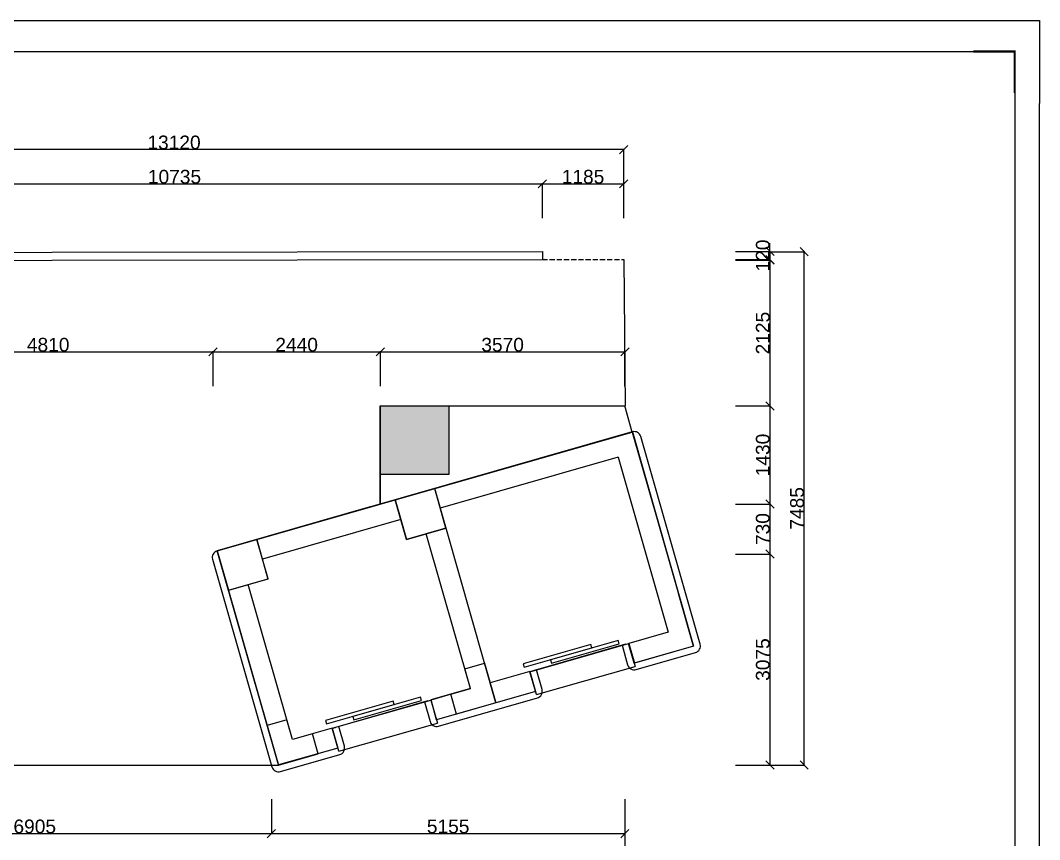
# Model space of a CAD drawing. Header units: inches. Extents: x -12201 to 13201, y -7516 to 10446.
# Drawn here: x -1668 to 13201, y -1501 to 10446 of the extents above; entities that cross this region are included whole.
import ezdxf

# ---------------------------------------------------------------- set-up
doc = ezdxf.new("R2010")
doc.units = ezdxf.units.IN
doc.header["$MEASUREMENT"] = 0
doc.linetypes.add('DASH', pattern=[0.35, 0.25, -0.1])
for name, color, linetype in [('D-地面拼花造型', 143, 'Continuous'), ('DIM', 3, 'Continuous'), ('F-固定矮柜', 1, 'Continuous'), ('建-墙体', 255, 'Continuous')]:
    doc.layers.add(name, color=color, linetype=linetype)
doc.styles.get("Standard").update_dxf_attribs({"font": 'arial.ttf'})
doc.dimstyles.new('DIM-200MM', dxfattribs={"dimtxt": 200, "dimasz": 120, "dimexe": 10, "dimexo": 10, "dimgap": 0.7, "dimtad": 1, "dimdec": 0, "dimrnd": 5, "dimzin": 1, "dimdsep": 46, "dimtxsty": 'Standard', "dimblk": 'OBLIQUE', "dimcen": 0.5, "dimdle": 1, "dimclrd": 256, "dimclre": 256, "dimclrt": 7, "dimaunit": 1, "dimadec": 0, "dimazin": 0, "dimtfac": 1, "dimtdec": 0, "dimtix": 1, "dimtmove": 2, "dimatfit": 3, "dimfxl": 0, "dimtolj": 1, "dimtzin": 1, "dimarcsym": 0})

# ---------------------------------------------------------------- blocks, each defined once
blk = doc.blocks.new('28552-03-B1-Demolished$0$_liftd')
for points in [[(-0.548, -0.602), (-0.548, -0.774), (0.241, -0.774), (0.241, -0.602), (-0.548, -0.602)], [(-0.241, -0.784), (-0.241, -0.955), (0.548, -0.955), (0.548, -0.784), (-0.241, -0.784)]]:
    blk.add_lwpolyline(points)
blk = doc.blocks.new('_Oblique')
at = {"color": 0, "linetype": 'ByBlock', "lineweight": -2}
blk.add_line((-0.5, -0.5), (0.5, 0.5), dxfattribs=at)
blk = doc.blocks.new('*D133')
at = {"layer": 'DEFPOINTS', "color": 0, "transparency": 16777216}
for p in [(5947, 7077), (5947, 6957), (9266, 6957)]:
    blk.add_point(p, dxfattribs=at)
at = {"layer": 'DIM', "lineweight": -2, "transparency": 16777216}
for p, q in [((9266, 7077), (9266, 7197)), ((8766, 7077), (9276, 7077)), ((9266, 7077), (9266, 6957)), ((8766, 6957), (9276, 6957)), ((9266, 6957), (9266, 6837))]:
    blk.add_line(p, q, dxfattribs=at)
at = {"layer": 'DIM', "lineweight": -2, "transparency": 16777216, "xscale": 120, "yscale": 120, "zscale": 120}
for p, rotation in [((9266, 7077), 270), ((9266, 6957), 90)]:
    blk.add_blockref('_Oblique', p, dxfattribs=dict(at, rotation=rotation))
at = {"layer": 'DIM', "color": 7, "transparency": 16777216, "insert": (9163, 7017), "char_height": 200, "attachment_point": 5, "rotation": 90}
blk.add_mtext('\\A1;120', dxfattribs=at)
blk = doc.blocks.new('*D134')
at = {"layer": 'DEFPOINTS', "color": 0, "transparency": 16777216}
for p in [(-9, 6949), (7150, 4823), (9266, 4823)]:
    blk.add_point(p, dxfattribs=at)
at = {"layer": 'DIM', "lineweight": -2, "transparency": 16777216}
for p, q in [((8766, 6949), (9276, 6949)), ((9266, 6950), (9266, 4822)), ((8766, 4823), (9276, 4823))]:
    blk.add_line(p, q, dxfattribs=at)
at = {"layer": 'DIM', "lineweight": -2, "transparency": 16777216, "xscale": 120, "yscale": 120, "zscale": 120}
for p, rotation in [((9266, 6949), 90), ((9266, 4823), 270)]:
    blk.add_blockref('_Oblique', p, dxfattribs=dict(at, rotation=rotation))
at = {"layer": 'DIM', "color": 7, "transparency": 16777216, "insert": (9163, 5886), "char_height": 200, "attachment_point": 5, "rotation": 90}
blk.add_mtext('\\A1;2125', dxfattribs=at)
blk = doc.blocks.new('*D135')
at = {"layer": 'DEFPOINTS', "color": 0, "transparency": 16777216}
for p in [(7150, 4823), (3583, 3393), (9266, 3393)]:
    blk.add_point(p, dxfattribs=at)
at = {"layer": 'DIM', "lineweight": -2, "transparency": 16777216}
for p, q in [((8766, 4823), (9276, 4823)), ((9266, 4824), (9266, 3392)), ((8766, 3393), (9276, 3393))]:
    blk.add_line(p, q, dxfattribs=at)
at = {"layer": 'DIM', "lineweight": -2, "transparency": 16777216, "xscale": 120, "yscale": 120, "zscale": 120}
for p, rotation in [((9266, 4823), 90), ((9266, 3393), 270)]:
    blk.add_blockref('_Oblique', p, dxfattribs=dict(at, rotation=rotation))
at = {"layer": 'DIM', "color": 7, "transparency": 16777216, "insert": (9163, 4108), "char_height": 200, "attachment_point": 5, "rotation": 90}
blk.add_mtext('\\A1;1430', dxfattribs=at)
blk = doc.blocks.new('*D136')
at = {"layer": 'DEFPOINTS', "color": 0, "transparency": 16777216}
for p in [(3583, 3393), (1142, 2663), (9266, 2663)]:
    blk.add_point(p, dxfattribs=at)
at = {"layer": 'DIM', "lineweight": -2, "transparency": 16777216}
for p, q in [((8766, 3393), (9276, 3393)), ((9266, 3394), (9266, 2662)), ((8766, 2663), (9276, 2663))]:
    blk.add_line(p, q, dxfattribs=at)
at = {"layer": 'DIM', "lineweight": -2, "transparency": 16777216, "xscale": 120, "yscale": 120, "zscale": 120}
for p, rotation in [((9266, 3393), 90), ((9266, 2663), 270)]:
    blk.add_blockref('_Oblique', p, dxfattribs=dict(at, rotation=rotation))
at = {"layer": 'DIM', "color": 7, "transparency": 16777216, "insert": (9163, 3028), "char_height": 200, "attachment_point": 5, "rotation": 90}
blk.add_mtext('\\A1;730', dxfattribs=at)
blk = doc.blocks.new('*D137')
at = {"layer": 'DEFPOINTS', "color": 0, "transparency": 16777216}
for p in [(1142, 2663), (1713, -413), (9266, -413)]:
    blk.add_point(p, dxfattribs=at)
at = {"layer": 'DIM', "lineweight": -2, "transparency": 16777216}
for p, q in [((8766, 2663), (9276, 2663)), ((9266, 2664), (9266, -414)), ((8766, -413), (9276, -413))]:
    blk.add_line(p, q, dxfattribs=at)
at = {"layer": 'DIM', "lineweight": -2, "transparency": 16777216, "xscale": 120, "yscale": 120, "zscale": 120}
for p, rotation in [((9266, 2663), 90), ((9266, -413), 270)]:
    blk.add_blockref('_Oblique', p, dxfattribs=dict(at, rotation=rotation))
at = {"layer": 'DIM', "color": 7, "transparency": 16777216, "insert": (9163, 1125), "char_height": 200, "attachment_point": 5, "rotation": 90}
blk.add_mtext('\\A1;3075', dxfattribs=at)
blk = doc.blocks.new('*D139')
at = {"layer": 'DEFPOINTS', "color": 0, "transparency": 16777216}
for p in [(-4912, -413), (1994, -413), (1994, -1413)]:
    blk.add_point(p, dxfattribs=at)
at = {"layer": 'DIM', "lineweight": -2, "transparency": 16777216}
for p, q in [((-4912, -913), (-4912, -1423)), ((1994, -913), (1994, -1423)), ((-4913, -1413), (1995, -1413))]:
    blk.add_line(p, q, dxfattribs=at)
at = {"layer": 'DIM', "lineweight": -2, "transparency": 16777216, "xscale": 120, "yscale": 120, "zscale": 120, "rotation": 180}
blk.add_blockref('_Oblique', (-4912, -1413), dxfattribs=at)
at = {"layer": 'DIM', "lineweight": -2, "transparency": 16777216, "xscale": 120, "yscale": 120, "zscale": 120}
blk.add_blockref('_Oblique', (1994, -1413), dxfattribs=at)
at = {"layer": 'DIM', "color": 7, "transparency": 16777216, "insert": (-1459, -1310), "char_height": 200, "attachment_point": 5}
blk.add_mtext('\\A1;6905', dxfattribs=at)
blk = doc.blocks.new('*D140')
at = {"layer": 'DEFPOINTS', "color": 0, "transparency": 16777216}
for p in [(7150, 4823), (1994, -413), (7150, -1413)]:
    blk.add_point(p, dxfattribs=at)
at = {"layer": 'DIM', "lineweight": -2, "transparency": 16777216}
for p, q in [((1994, -913), (1994, -1423)), ((7150, -913), (7150, -1423)), ((1993, -1413), (7151, -1413))]:
    blk.add_line(p, q, dxfattribs=at)
at = {"layer": 'DIM', "lineweight": -2, "transparency": 16777216, "xscale": 120, "yscale": 120, "zscale": 120, "rotation": 180}
blk.add_blockref('_Oblique', (1994, -1413), dxfattribs=at)
at = {"layer": 'DIM', "lineweight": -2, "transparency": 16777216, "xscale": 120, "yscale": 120, "zscale": 120}
blk.add_blockref('_Oblique', (7150, -1413), dxfattribs=at)
at = {"layer": 'DIM', "color": 7, "transparency": 16777216, "insert": (4572, -1310), "char_height": 200, "attachment_point": 5}
blk.add_mtext('\\A1;5155', dxfattribs=at)
blk = doc.blocks.new('*D142')
at = {"layer": 'DEFPOINTS', "color": 0, "transparency": 16777216}
for p in [(5947, 8062), (-4787, 7066), (5947, 7077)]:
    blk.add_point(p, dxfattribs=at)
at = {"layer": 'DIM', "lineweight": -2, "transparency": 16777216}
for p, q in [((-4788, 8062), (5948, 8062)), ((-4787, 7562), (-4787, 8072)), ((5947, 7562), (5947, 8072))]:
    blk.add_line(p, q, dxfattribs=at)
at = {"layer": 'DIM', "lineweight": -2, "transparency": 16777216, "xscale": 120, "yscale": 120, "zscale": 120, "rotation": 180}
blk.add_blockref('_Oblique', (-4787, 8062), dxfattribs=at)
at = {"layer": 'DIM', "lineweight": -2, "transparency": 16777216, "xscale": 120, "yscale": 120, "zscale": 120}
blk.add_blockref('_Oblique', (5947, 8062), dxfattribs=at)
at = {"layer": 'DIM', "color": 7, "transparency": 16777216, "insert": (580, 8165), "char_height": 200, "attachment_point": 5}
blk.add_mtext('\\A1;10735', dxfattribs=at)
blk = doc.blocks.new('*D143')
at = {"layer": 'DEFPOINTS', "color": 0, "transparency": 16777216}
for p in [(7133, 8062), (5947, 7077), (7133, 6957)]:
    blk.add_point(p, dxfattribs=at)
at = {"layer": 'DIM', "lineweight": -2, "transparency": 16777216}
for p, q in [((5946, 8062), (7134, 8062)), ((5947, 7562), (5947, 8072)), ((7133, 7562), (7133, 8072))]:
    blk.add_line(p, q, dxfattribs=at)
at = {"layer": 'DIM', "lineweight": -2, "transparency": 16777216, "xscale": 120, "yscale": 120, "zscale": 120, "rotation": 180}
blk.add_blockref('_Oblique', (5947, 8062), dxfattribs=at)
at = {"layer": 'DIM', "lineweight": -2, "transparency": 16777216, "xscale": 120, "yscale": 120, "zscale": 120}
blk.add_blockref('_Oblique', (7133, 8062), dxfattribs=at)
at = {"layer": 'DIM', "color": 7, "transparency": 16777216, "insert": (6540, 8165), "char_height": 200, "attachment_point": 5}
blk.add_mtext('\\A1;1185', dxfattribs=at)
blk = doc.blocks.new('*D144')
at = {"layer": 'DEFPOINTS', "color": 0, "transparency": 16777216}
for p in [(-5988, 8562), (-5988, 7062), (7133, 6957)]:
    blk.add_point(p, dxfattribs=at)
at = {"layer": 'DIM', "lineweight": -2, "transparency": 16777216}
for p, q in [((7134, 8562), (-5989, 8562)), ((-5988, 8062), (-5988, 8572)), ((7133, 8062), (7133, 8572))]:
    blk.add_line(p, q, dxfattribs=at)
at = {"layer": 'DIM', "lineweight": -2, "transparency": 16777216, "xscale": 120, "yscale": 120, "zscale": 120, "rotation": 180}
blk.add_blockref('_Oblique', (-5988, 8562), dxfattribs=at)
at = {"layer": 'DIM', "lineweight": -2, "transparency": 16777216, "xscale": 120, "yscale": 120, "zscale": 120}
blk.add_blockref('_Oblique', (7133, 8562), dxfattribs=at)
at = {"layer": 'DIM', "color": 7, "transparency": 16777216, "insert": (573, 8665), "char_height": 200, "attachment_point": 5}
blk.add_mtext('\\A1;13120', dxfattribs=at)
blk = doc.blocks.new('*D145')
at = {"layer": 'DEFPOINTS', "color": 0, "transparency": 16777216}
for p in [(2722, 7072), (9766, 7072), (1476, -413)]:
    blk.add_point(p, dxfattribs=at)
at = {"layer": 'DIM', "lineweight": -2, "transparency": 16777216}
for p, q in [((9266, 7072), (9776, 7072)), ((9766, -414), (9766, 7073)), ((9266, -413), (9776, -413))]:
    blk.add_line(p, q, dxfattribs=at)
at = {"layer": 'DIM', "lineweight": -2, "transparency": 16777216, "xscale": 120, "yscale": 120, "zscale": 120}
for p, rotation in [((9766, 7072), 90), ((9766, -413), 270)]:
    blk.add_blockref('_Oblique', p, dxfattribs=dict(at, rotation=rotation))
at = {"layer": 'DIM', "color": 7, "transparency": 16777216, "insert": (9663, 3330), "char_height": 200, "attachment_point": 5, "rotation": 90}
blk.add_mtext('\\A1;7485', dxfattribs=at)
blk = doc.blocks.new('*D146')
at = {"layer": 'DEFPOINTS', "color": 0, "transparency": 16777216}
for p in [(7152, 4823), (-6912, 1587), (7152, -1913)]:
    blk.add_point(p, dxfattribs=at)
at = {"layer": 'DIM', "lineweight": -2, "transparency": 16777216}
for p, q in [((-6912, -1413), (-6912, -1923)), ((7152, -1413), (7152, -1923)), ((-6913, -1913), (7153, -1913))]:
    blk.add_line(p, q, dxfattribs=at)
at = {"layer": 'DIM', "lineweight": -2, "transparency": 16777216, "xscale": 120, "yscale": 120, "zscale": 120, "rotation": 180}
blk.add_blockref('_Oblique', (-6912, -1913), dxfattribs=at)
at = {"layer": 'DIM', "lineweight": -2, "transparency": 16777216, "xscale": 120, "yscale": 120, "zscale": 120}
blk.add_blockref('_Oblique', (7152, -1913), dxfattribs=at)
at = {"layer": 'DIM', "color": 7, "transparency": 16777216, "insert": (120, -1810), "char_height": 200, "attachment_point": 5}
blk.add_mtext('\\A1;14065', dxfattribs=at)
blk = doc.blocks.new('*D147')
at = {"layer": 'DEFPOINTS', "color": 0, "transparency": 16777216}
for p in [(3583, 5612), (3583, 3393), (1142, 2663)]:
    blk.add_point(p, dxfattribs=at)
at = {"layer": 'DIM', "lineweight": -2, "transparency": 16777216}
for p, q in [((1141, 5612), (3584, 5612)), ((1142, 5112), (1142, 5622)), ((3583, 5112), (3583, 5622))]:
    blk.add_line(p, q, dxfattribs=at)
at = {"layer": 'DIM', "lineweight": -2, "transparency": 16777216, "xscale": 120, "yscale": 120, "zscale": 120, "rotation": 180}
blk.add_blockref('_Oblique', (1142, 5612), dxfattribs=at)
at = {"layer": 'DIM', "lineweight": -2, "transparency": 16777216, "xscale": 120, "yscale": 120, "zscale": 120}
blk.add_blockref('_Oblique', (3583, 5612), dxfattribs=at)
at = {"layer": 'DIM', "color": 7, "transparency": 16777216, "insert": (2362, 5715), "char_height": 200, "attachment_point": 5}
blk.add_mtext('\\A1;2440', dxfattribs=at)
blk = doc.blocks.new('*D148')
at = {"layer": 'DEFPOINTS', "color": 0, "transparency": 16777216}
for p in [(7152, 5612), (3583, 4823), (7152, 4855)]:
    blk.add_point(p, dxfattribs=at)
at = {"layer": 'DIM', "lineweight": -2, "transparency": 16777216}
for p, q in [((3582, 5612), (7153, 5612)), ((3583, 5112), (3583, 5622)), ((7152, 5112), (7152, 5622))]:
    blk.add_line(p, q, dxfattribs=at)
at = {"layer": 'DIM', "lineweight": -2, "transparency": 16777216, "xscale": 120, "yscale": 120, "zscale": 120, "rotation": 180}
blk.add_blockref('_Oblique', (3583, 5612), dxfattribs=at)
at = {"layer": 'DIM', "lineweight": -2, "transparency": 16777216, "xscale": 120, "yscale": 120, "zscale": 120}
blk.add_blockref('_Oblique', (7152, 5612), dxfattribs=at)
at = {"layer": 'DIM', "color": 7, "transparency": 16777216, "insert": (5367, 5715), "char_height": 200, "attachment_point": 5}
blk.add_mtext('\\A1;3570', dxfattribs=at)
blk = doc.blocks.new('*D149')
at = {"layer": 'DEFPOINTS', "color": 0, "transparency": 16777216}
for p in [(1142, 5612), (-3667, 4323), (1142, 2663)]:
    blk.add_point(p, dxfattribs=at)
at = {"layer": 'DIM', "lineweight": -2, "transparency": 16777216}
for p, q in [((-3668, 5612), (1143, 5612)), ((-3667, 5112), (-3667, 5622)), ((1142, 5112), (1142, 5622))]:
    blk.add_line(p, q, dxfattribs=at)
at = {"layer": 'DIM', "lineweight": -2, "transparency": 16777216, "xscale": 120, "yscale": 120, "zscale": 120, "rotation": 180}
blk.add_blockref('_Oblique', (-3667, 5612), dxfattribs=at)
at = {"layer": 'DIM', "lineweight": -2, "transparency": 16777216, "xscale": 120, "yscale": 120, "zscale": 120}
blk.add_blockref('_Oblique', (1142, 5612), dxfattribs=at)
at = {"layer": 'DIM', "color": 7, "transparency": 16777216, "insert": (-1263, 5715), "char_height": 200, "attachment_point": 5}
blk.add_mtext('\\A1;4810', dxfattribs=at)

msp = doc.modelspace()

# ---------------------------------------------------------------- hatches: boundary and pattern name
at = {"layer": '建-墙体'}
h = msp.add_hatch(color=256, dxfattribs=at)
h.dxf.hatch_style = 1
h.paths.add_polyline_path([(-3817.4, 3823.2), (-4817.4, 3823.2), (-4817.4, 4823.2), (-3817.4, 4823.2)])
h.paths.add_polyline_path([(4582.6, 3823.2), (3582.6, 3823.2), (3582.6, 4823.2), (4582.6, 4823.2)])

# ---------------------------------------------------------------- linework, layer by layer
for points in [[(-12200.6, -6306.8), (-12200.6, 10446.2), (11991.4, 10446.2)], [(11991.4, 10446.2), (13201, 10446.2), (13201, 9236.6)], [(11991.4, -7516.4), (13201, -7516.4), (13201, 9236.6)]]:
    msp.add_lwpolyline(points)
msp.add_lwpolyline([(-11837.7, 9992.6), (12838.1, 9992.6), (12838.1, -7062.8), (-11837.7, -7062.8)], close=True)
at = {"const_width": 30.2}
msp.add_lwpolyline([(12838.1, 9387.8), (12838.1, 9992.6), (12233.3, 9992.6)], dxfattribs=at)
at = {"layer": 'D-地面拼花造型', "color": 8, "linetype": 'ByBlock', "ltscale": 2}
msp.add_lwpolyline([(-5987.5, 7062.3, -0.0265175), (-6861.9, 2033.5, 0.4818117), (-4912.4, -413), (2097, -413)], format="xyb", dxfattribs=at)
msp.add_lwpolyline([(7133.3, 6956.8), (7152.3, 4823.2)], dxfattribs=at)
at = {"layer": 'F-固定矮柜', "color": 8, "linetype": 'DASH', "ltscale": 300}
msp.add_line((5947.3, 6956.8), (7133.3, 6956.8), dxfattribs=at)
at = {"layer": '建-墙体'}
for p, q in [((3582.6, 4823.2), (7150, 4823.2)), ((3582.6, 4823.2), (3582.6, 3391.4)), ((3582.6, 3391.4), (3582.6, 4823.2)), ((3582.6, 4823.2), (7151.8, 4823.2)), ((7258.7, 4443.4), (7150, 4823.2)), ((7259.7, 4445.1), (1202.8, 2711.9)), ((7258.3, 4444.7), (1202.8, 2711.9)), ((2982.6, 3221.2), (7258.7, 4443.4)), ((2982.6, 3221.2), (7258.7, 4443.4)), ((7258.6, 4443.7), (8152.7, 1319.1)), ((7258.7, 4443.4), (8016.6, 1800.2)), ((7259.7, 4445.1), (8153.8, 1320.5)), ((7259.7, 4445.1), (8153.8, 1320.5)), ((7053.8, 4074.2), (4458, 3331.4)), ((7053.8, 4074.2), (4458, 3331.4)), ((7053.8, 4074.2), (7782.9, 1526.4)), ((7053.8, 4074.2), (7782.9, 1526.4)), ((5269.6, 495.2), (4375.5, 3619.8)), ((5269.6, 495.2), (4375.5, 3619.8)), ((4087.2, 3536.7), (4087, 3537.3)), ((4087.2, 3536.7), (4087, 3537.3)), ((4087.2, 3536.7), (4087, 3537.3)), ((4087.2, 3536.7), (4087, 3537.3)), ((1201.4, 2711.5), (3582.6, 3391.4)), ((3432.6, 3350), (1201.4, 2711.5)), ((3432.6, 3350), (1201.4, 2711.5)), ((3881.2, 3166.3), (1862.2, 2588.6)), ((3881.2, 3166.3), (1862.2, 2588.6)), ((4898.7, 700.7), (4252.3, 2959.9)), ((4898.7, 700.7), (4252.3, 2959.9)), ((1201.4, 2711.5), (2097, -413)), ((1201.4, 2711.5), (2097, -413)), ((2096.9, -412.6), (1202.8, 2711.9)), ((1216.6, 2663.9), (1216.6, 2663.9)), ((1216.6, 2663.9), (1216.6, 2663.9)), ((1285.4, 2423.5), (1285.4, 2423.5)), ((1285.4, 2423.5), (1285.4, 2423.5)), ((2302.8, -41.7), (1656.4, 2217.3)), ((2302.8, -41.7), (1656.4, 2217.3)), ((8152.7, 1319.1), (7932.6, 2088.2)), ((8152.7, 1319.1), (7932.6, 2088.2)), ((8152.7, 1319.1), (7932.6, 2088.2)), ((8152.7, 1319.1), (7932.6, 2088.2)), ((7782.9, 1526.4), (7206, 1361.4)), ((7782.9, 1526.4), (7206, 1361.4)), ((5764.2, 947.7), (7204.9, 1359.9)), ((7159.7, 1347), (5810.9, 961)), ((7159.7, 1347), (5810.9, 961)), ((7159.7, 1347), (7204.9, 1359.9)), ((7159.7, 1347), (7204.9, 1359.9)), ((7287.5, 1071.5), (7204.9, 1359.9)), ((7204.9, 1359.9), (7300.6, 1025.5)), ((7206, 1361.4), (7288.6, 1072.9)), ((7206, 1361.4), (7288.6, 1072.9)), ((8152.7, 1319.1), (7287.5, 1071.5)), ((8153.8, 1320.5), (7288.6, 1072.9)), ((8153.8, 1320.5), (7288.6, 1072.9)), ((8153.8, 1320.5), (7288.6, 1072.9)), ((5763.9, 948.7), (5187, 783.6)), ((5763.9, 948.7), (5187, 783.6)), ((5763.9, 948.7), (5846.5, 660.3)), ((5763.9, 948.7), (5846.5, 660.3)), ((5810.9, 961), (5764.2, 947.7)), ((5810.9, 961), (5764.2, 947.7)), ((5859.9, 613.2), (5764.2, 947.7)), ((5859.9, 613.2), (7300.6, 1025.5)), ((4898.6, 701.1), (4320.7, 534.6)), ((4898.6, 701.1), (4321.8, 536)), ((5846.5, 660.3), (4402.9, 247.2)), ((5846.5, 660.3), (4404.3, 247.6)), ((2879.7, 123.4), (4320.7, 534.6)), ((2879.7, 123.4), (4320.7, 534.6)), ((4275.4, 521.7), (2926.6, 135.7)), ((4275.4, 521.7), (2926.6, 135.7)), ((4275.4, 521.7), (4320.7, 534.6)), ((4275.4, 521.7), (4320.7, 534.6)), ((4320.7, 534.6), (4416.6, 199.1)), ((4404.3, 247.6), (4322.3, 535.1)), ((5269.6, 495.2), (4692.7, 330.1)), ((5269.6, 495.2), (4692.7, 330.1)), ((2975.9, -213.1), (4416.6, 199.1)), ((2879.7, 123.4), (2302.8, -41.7)), ((2879.7, 123.4), (2302.8, -41.7)), ((2878.5, 121.9), (2926.6, 135.7)), ((2878.5, 121.9), (2926.6, 135.7)), ((2879.7, 123.4), (2962.2, -165.1)), ((2879.7, 123.4), (2962.2, -165.1)), ((2975.9, -213.1), (2879.7, 123.4)), ((2962.2, -165.1), (2096.9, -412.6)), ((2962.2, -165.1), (2096.9, -412.6))]:
    msp.add_line(p, q, dxfattribs=at)
for points in [[(-4786.8, 7062.3), (5947.3, 7076.8)], [(5947.3, 7076.8), (5947.3, 6956.8)], [(-4786.8, 6942.3), (5947.3, 6956.8)]]:
    msp.add_lwpolyline(points, dxfattribs=at)
for points in [[(3582.6, 4823.2), (4582.6, 4823.2), (4582.6, 3823.2), (3582.6, 3823.2)], [(3582.6, 4823.2), (4582.6, 4823.2), (4582.6, 3823.2), (3582.6, 3823.2)], [(3582.6, 4823.2), (4582.6, 4823.2), (4582.6, 3823.2), (3582.6, 3823.2)], [(4582.6, 3823.2), (3582.6, 3823.2), (3582.6, 4823.2), (4582.6, 4823.2)], [(3797.6, 3453), (4374.5, 3618), (4539.5, 3041.2), (3962.7, 2876.1)], [(3797.6, 3453), (4374.5, 3618), (4539.5, 3041.2), (3962.7, 2876.1)], [(3798.8, 3454.2), (3881.3, 3165.8), (3963.9, 2877.4), (4252.3, 2959.9), (4540.7, 3042.5), (4375.6, 3619.3)], [(3798.8, 3454.2), (3881.3, 3165.8), (3963.9, 2877.4), (4252.3, 2959.9), (4540.7, 3042.5), (4375.6, 3619.3)], [(1201.8, 2710.2), (1778.7, 2875.2), (1943.7, 2298.4), (1366.9, 2133.3)], [(1201.8, 2710.2), (1778.7, 2875.2), (1943.7, 2298.4), (1366.9, 2133.3)], [(1202.9, 2711.6), (1216.7, 2663.6), (1368, 2134.8), (1656.4, 2217.3), (1944.9, 2299.9), (1779.8, 2876.7)], [(1202.9, 2711.6), (1285.5, 2423.2), (1368, 2134.8), (1656.4, 2217.3), (1944.9, 2299.9), (1779.8, 2876.7)], [(4692.8, 329.8), (4610.3, 618.2), (4898.7, 700.7), (4816.2, 989.2), (5104.6, 1071.7), (5269.7, 494.8)], [(4692.8, 329.8), (4610.3, 618.2), (4898.7, 700.7), (4816.2, 989.2), (5104.6, 1071.7), (5269.7, 494.8)], [(2673.9, -247.9), (2591.3, 40.5), (2302.9, -42), (2220.3, 246.4), (1931.9, 163.8), (2097, -413)], [(2673.9, -247.9), (2591.3, 40.5), (2302.9, -42), (2220.3, 246.4), (1931.9, 163.8), (2097, -413)]]:
    msp.add_lwpolyline(points, close=True, dxfattribs=at)
for points in [[(7108.8, 1332.4), (7190.3, 1047.4, 0.4143704), (7314, 978.8), (8180.8, 1227.3, 0.4140778), (8249.4, 1351), (7383.4, 4376.5, 0.4142107), (7259.7, 4445.1), (7259.7, 4445.1)], [(1203.4, 2710.6), (1201.9, 2710.2, 0.4141999), (1133.4, 2586.5), (2001.4, -440.4, 0.4141924), (2125.1, -509), (2989.7, -261.1, 0.4140567), (3058.3, -137.4), (2975.8, 150.9)], [(4225.6, 508.5), (4307.9, 221, 0.4143704), (4431.6, 152.3), (5873.5, 565.8, 0.4140567), (5942.1, 689.4), (5860.1, 976.2)]]:
    msp.add_lwpolyline(points, format="xyb", dxfattribs=at)

# ---------------------------------------------------------------- block references
at = {"layer": '建-墙体', "xscale": 1300.000000000074, "zscale": 1300.000000000074, "rotation": 195.9644407259949}
for p, yscale in [((6430.1, 983.3), 299.9999999869705), ((6430.1, 983.3), 299.9999999869699), ((3545.8, 157.9), 299.9999999869705), ((3545.8, 157.9), 299.9999999869699)]:
    msp.add_blockref('28552-03-B1-Demolished$0$_liftd', p, dxfattribs=dict(at, yscale=yscale))

# ---------------------------------------------------------------- dimensions: what is measured, and where the dimension line sits
at = {"layer": 'DIM'}
for base, p1, p2, picture, middle in [((-5987.5, 8562.3), (7133.3, 6956.8), (-5987.5, 7062.3), '*D144', (572.9, 8665.2)), ((5947.3211, 8062.2832), (-4787.231, 7066.4609), (5947.3211, 7076.7944), '*D142', (580.045, 8165.166)), ((7133.3, 8062.3), (5947.3, 7076.8), (7133.3, 6956.8), '*D143', (6540.3, 8165.1)), ((1142.053, 5612.2431), (-3667.406, 4323.1814), (1142.053, 2662.5781), '*D149', (-1262.6765, 5715.0577)), ((3582.5946, 5612.2431), (1142.053, 2662.5781), (3582.5946, 3392.9137), '*D147', (2362.3238, 5715.0577)), ((7152, 5612.2), (3582.6, 4823.2), (7152, 4855), '*D148', (5367.3, 5715.1)), ((7152.3, -1913), (-6912.4, 1587), (7152.3, 4823.2), '*D146', (119.9, -1810.2)), ((7150.026, -1413.0145), (1993.5263, -413.0145), (7150.026, 4823.1812), '*D140', (4571.7762, -1310.1999)), ((1993.5, -1413), (-4912.4, -413), (1993.5, -413), '*D139', (-1459.4, -1310.2))]:
    dim = msp.add_linear_dim(base=base, p1=p1, p2=p2, dimstyle='DIM-200MM', dxfattribs=at)
    dim.commit()
    dim.dimension.update_dxf_attribs({"geometry": picture, "text_midpoint": middle})
for base, p1, p2, picture, middle in [((9266.1, 6956.8), (5947.3, 7076.8), (5947.5, 6956.8), '*D133', (9163.3, 7016.8)), ((9266.1224, 4823.1812), (-9.3939, 6948.7417), (7150.026, 4823.1812), '*D134', (9163.3078, 5885.9614)), ((9766.1, 7072.4), (1476, -413), (2721.6, 7072.4), '*D145', (9663.3, 3329.7)), ((9266.1, 3392.9), (7150, 4823.2), (3582.6, 3392.9), '*D135', (9163.2, 4108)), ((9266.1, 2662.6), (3582.6, 3392.9), (1142.1, 2662.6), '*D136', (9163.2, 3027.7)), ((9266.1, -413), (1142.1, 2662.6), (1712.8, -413), '*D137', (9163.2, 1124.8))]:
    dim = msp.add_linear_dim(base=base, p1=p1, p2=p2, angle=90, dimstyle='DIM-200MM', dxfattribs=at)
    dim.commit()
    dim.dimension.update_dxf_attribs({"geometry": picture, "text_midpoint": middle})

doc.saveas('drawing.dxf')
